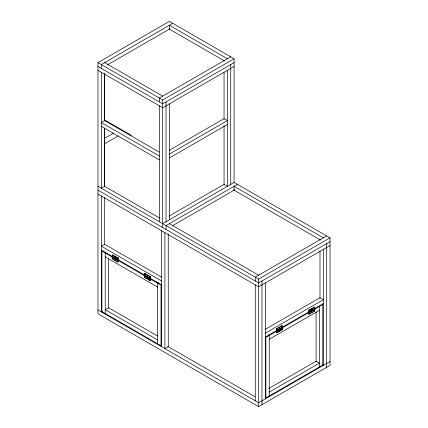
<?xml version="1.0" encoding="UTF-8"?>
<svg xmlns="http://www.w3.org/2000/svg" width="428" height="428" viewBox="0 0 428 428"><rect width="100%" height="100%" fill="white"/><g stroke="black" fill="none" stroke-linecap="round" stroke-linejoin="round"><path stroke-width="0.64" d="M97.969 194.034L97.969 62.627L169.37 21.4L234.084 58.759L234.084 182.435L330.031 237.834L330.031 365.373L258.63 406.6L97.969 313.842L97.969 194.034L258.63 286.787L330.031 245.565M104.662 186.822L104.662 127.993M104.662 120.643L104.662 73.846M117.727 259.978L117.727 260.385L117.641 260.08M144.455 275.846L144.707 275.418M144.643 275.439L144.825 273.519L150.405 276.739L150.405 280.608L144.653 277.483L144.685 275.814M148.072 277.499L147.804 277.419M150.217 278.96C150.715 278.751 149.795 279.056 150.255 278.906M277.135 329.1L277.521 328.998L277.119 328.923M281.367 326.725L281.704 326.634L281.431 326.5M281.405 329.651L281.48 329.592M309.695 310.332L309.524 310.316M309.524 313.419L309.476 313.141M309.695 313.232C308.941 313.21 310.332 313.681 309.594 313.135M311.766 309.021L311.595 309.005M311.589 312.108C312.183 311.851 311.45 312.354 311.798 311.985M313.885 307.85L313.713 308.021M313.713 310.68L313.735 310.765M115.298 257.035C114.816 257.608 114.998 256.335 115.293 257.062M115.293 259.962L114.934 259.743L115.244 260.005M117.261 258.148L117.267 258.464L117.358 258.137M117.384 261.107C117.031 261.77 116.999 260.417 117.39 261.139M145.349 274.353L145.547 274.3M145.424 274.546L145.45 274.321M145.622 277.328L145.574 277.435M145.499 277.269C144.653 277.301 145.991 277.686 145.349 277.312M147.542 275.653C147.5 276.044 147.243 275.332 147.719 275.675M147.649 278.644C147.451 277.949 147.088 279.131 147.649 278.612M149.549 276.75C149.372 277.264 149.768 276.606 149.666 276.761M149.704 279.971L149.409 279.607L149.693 279.896M276.579 330.903L276.884 331.229L276.579 330.903L276.937 331.112L282.517 327.891C281.897 327.056 282.753 328.255 282.245 327.918M308.845 312.258C308.856 311.402 309.867 312.798 309.112 312.649M309.219 312.59C307.839 312.328 309.974 312.285 308.93 312.226L314.692 308.898L314.601 309.235M311.161 310.937L311.391 311.268M313.398 309.647L313.531 309.925M145.82 276.269L145.536 276.183L145.755 276.386M149.169 278.205L148.965 278.013L148.965 278.419M277.189 331.866L277.344 331.796M279.286 330.651C279.489 330.657 279.559 331.01 279.356 330.662M281.362 329.597L281.704 329.432L281.287 329.437M117.454 258.228L117.181 258.154M277.697 330.213L278.114 330.667L276.654 331.245L276.654 332.882L276.477 328.918L282.057 325.697L282.239 327.618M279.928 328.923L280.105 329.287M314.452 308.807L314.585 307.117L309.011 310.337L309.011 311.975L314.671 308.668L315.008 308.807L315.062 309.348L314.494 309.225M112.066 256.859L112.104 257.164L112.35 256.944M114.554 258.293L114.426 258.014L114.517 258.351M147.767 277.472L147.895 277.756M114.624 258.335L114.153 258.459L114.667 257.918M116.855 259.625L116.384 259.748L116.898 259.208M149.206 278.302L148.741 278.43L149.206 277.847M313.767 310.872L314.04 310.712L313.81 310.942M112.104 256.805L117.877 260.39L117.877 262.027L112.297 258.806L112.334 257.132M112.157 257.03L111.74 256.993L112.157 256.474L117.877 259.796C118.957 260.336 116.908 260.968 118.016 259.903C116.651 263.027 119.257 251.873 117.877 262.027M146.916 277.098L146.51 276.975L147.023 276.6M277.633 330.063L278.114 330.341M279.864 328.774L280.372 329.148L280.035 329.346M309.99 311.386L310.498 311.926L310.033 311.798M311.103 310.739L311.584 311.017L311.343 311.365M313.333 309.449L313.847 309.824L313.505 310.022M112.264 257.201L111.922 257.003L112.387 256.591M113.383 257.849L113.067 257.554L113.548 257.276M115.614 259.133L115.271 258.94L115.737 258.523M144.445 275.782L144.102 275.584L144.514 275.15L150.233 278.478C150.142 280.303 149.532 277.381 150.405 276.739M144.621 275.883C143.268 275.969 146.702 274.177 144.825 273.519M145.734 276.525L145.392 276.328L145.862 275.916M172.719 23.331L101.313 64.558L101.313 68.421M107.551 64.821L169.841 28.858M230.735 56.828L159.328 98.055L159.328 101.918M97.969 62.627L162.677 99.986L234.084 58.759M234.084 62.627L162.677 103.849L97.969 66.49M104.662 138.287L113.752 133.038M234.084 66.49L162.677 107.717L97.969 70.353M104.662 143.749L118.433 135.799M169.472 150.169L224.042 118.668L227.386 120.6L169.37 154.096M169.37 157.959L227.386 124.462M169.033 216.129L224.502 184.104M162.677 223.662L234.084 182.435M112.297 256.575L112.473 254.842L118.048 258.063M237.428 184.372L166.027 225.593L166.027 229.462M112.297 258.806L118.048 261.925M172.361 225.802L234.549 189.898M117.593 260.256L117.951 260.047M144.653 277.483L144.825 276.097M149.944 278.938L150.308 278.73L144.546 275.402M102.431 311.268L101.313 311.91L101.313 195.965M158.772 282.603L157.659 283.245L157.659 343.796M326.687 235.903L255.281 277.125L255.281 280.993M97.969 186.303L258.63 279.056L330.031 237.834M330.031 241.697L258.63 282.924L97.969 190.166M265.419 329.244L319.989 297.738L323.338 299.67L265.323 333.166M308.834 312.167L308.834 310.236L314.585 307.117M276.477 328.918L282.234 325.794M265.323 337.034L323.338 303.538M276.729 331.09L265.879 337.355L265.879 397.906L322.782 365.052L322.782 304.501L314.238 309.433M282.501 327.757L309.048 312.435M278.885 329.956L280.003 329.314M281.025 328.549L282.234 328.025L282.234 329.662L276.654 332.882M310.123 311.921L309.011 312.563L309.011 314.2L308.834 312.815M312.263 310.509L313.473 309.99M309.112 312.536L314.874 309.214L314.601 308.877L314.692 309.316M276.477 332.781L281.501 329.881M308.834 314.099L310.509 313.135M311.621 312.488L314.585 310.979L314.585 309.342M309.011 314.2L314.585 310.979M269.228 339.286L319.432 310.3M268.768 388.506L316.089 361.189L319.432 363.121L269.228 392.107M330.031 361.51L258.63 402.737L97.969 309.979M147.895 277.868L147.655 277.526L148.136 277.242M311.691 309.027L311.975 309.107L311.664 309.284M113.04 255.628L113.035 256.046L113.094 255.639M115.212 256.961L115.266 257.1M312.263 310.054L312.729 310.471L312.387 310.664M310.102 311.461L310.407 311.787L310.123 311.793M281.025 328.089L281.49 328.506L281.148 328.704M278.794 329.378L279.233 329.699M314.553 308.749L314.96 309.348L314.724 309.209M113.217 257.811L113.484 257.421M277.312 331.812L277.167 332.064M113.163 258.742L112.837 258.533L113.195 258.689M227.386 58.759L169.37 25.263L169.37 29.131M168.916 28.863L224.518 60.969M104.662 62.627L162.677 96.118M323.338 237.834L234.084 186.303L234.084 190.166M233.64 189.914L320.46 240.038M104.662 119.952L131.439 135.414M159.232 152.106L104.662 120.6L101.313 122.531L159.328 156.027M101.313 126.394L159.328 159.89M104.202 186.036L159.671 218.061M169.37 223.662L258.63 275.193M282.234 329.662L282.057 328.271M322.225 364.731L323.338 365.373L323.338 249.428M268.11 334.776L269.228 335.424L269.228 395.97M161.468 277.071L104.662 244.276L101.313 246.207L161.565 280.993M112.297 254.938L117.877 258.159M144.653 273.62L150.233 276.841M101.313 250.075L148.366 277.237M149.511 277.9L161.565 284.855M112.136 256.966L101.875 251.038L101.875 311.589L161.003 345.728L161.003 285.176L150.164 278.922M117.898 260.288L144.402 275.595M144.37 275.718L150.233 279.067L150.233 280.704M145.386 277.708L147.061 278.671M148.174 279.318L150.405 280.608M105.218 256.837L157.659 287.113M157.547 336.001L108.568 307.727L105.218 309.658L157.659 339.934M167.776 346.418L255.04 396.799M282.266 328.057C283.614 328.142 280.18 326.35 282.057 325.697M309.599 310.193L309.851 310.434L309.492 310.418M146.938 276.707L146.622 277.098M278.847 329.918C279.81 329.844 278.291 329.576 279.163 329.769M282.271 327.709C282.833 328.747 282.935 326.971 282.239 327.447L276.654 330.651C276.761 332.395 277.248 329.838 276.654 329.014M147.59 278.601L147.617 278.714M115.715 258.71L115.383 259.058M326.687 243.628L326.687 367.31M319.989 250.829L319.989 298.139M319.432 306.437L319.432 366.983M316.089 311.819L316.089 361.724M314.414 307.015L314.414 310.878M282.336 327.998L282.336 327.58L276.755 330.801L276.755 331.219M265.323 282.924L265.323 398.869M261.973 280.993L261.973 404.669M258.63 279.056L258.63 406.6M255.281 284.855L255.281 400.801M230.735 64.558L230.735 184.891M227.386 70.353L227.386 186.303L224.042 184.372L224.042 125.73M224.042 72.423L224.042 119.064M169.37 103.849L169.37 219.799M168.258 234.079L168.258 346.696L164.908 348.627L164.908 232.682M166.027 101.918L166.027 222.25M162.677 99.986L162.677 227.525M161.565 230.746L161.565 346.696M159.328 105.78L159.328 221.731M150.126 278.623L150.126 279.04M117.77 260.363L117.77 259.946L112.195 256.725L112.195 257.142M108.568 259.026L108.568 308.262M105.218 252.969L105.218 313.521M104.662 73.686L104.662 121.001M104.662 128.33L104.662 186.303L101.313 188.234L101.313 72.289M104.662 197.362L104.662 244.677M116.48 259.555L116.785 259.288L116.48 259.555M279.238 327.853C279.757 328.19 279.372 327.591 279.238 327.853M276.317 330.871C276.531 332.246 277.269 330.566 276.317 330.871M281.046 328.276L281.351 328.656L281.046 328.276M312.285 310.241L312.59 310.616L312.301 310.204"/></g></svg>
